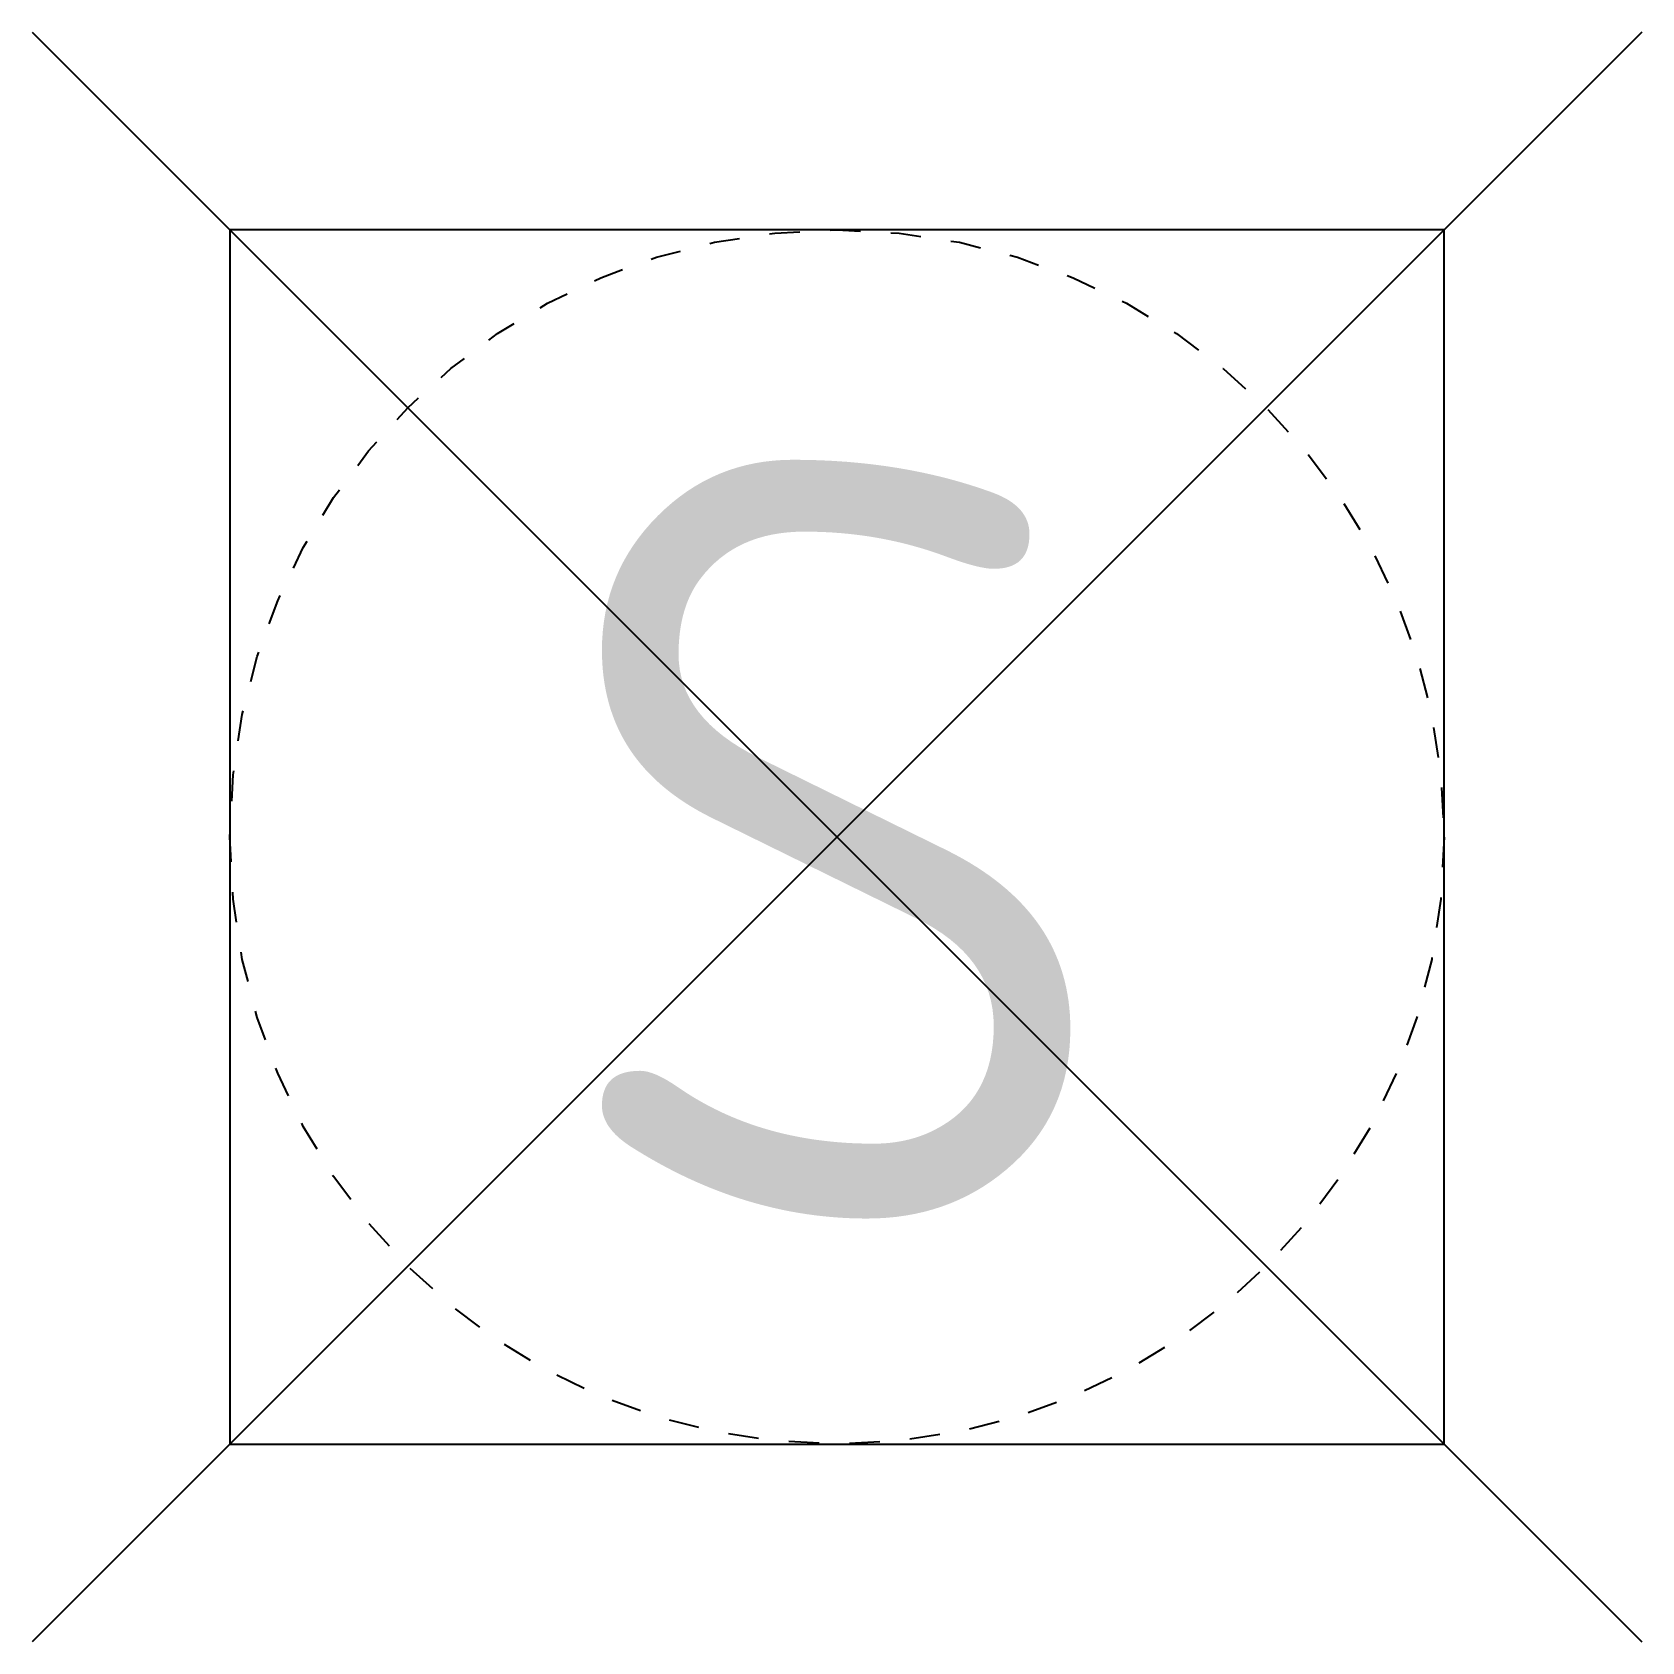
# Model space of a CAD drawing. Extents: x -2.65 to 2.65, y -2.65 to 2.65.
import ezdxf
from ezdxf.enums import TextEntityAlignment as Align

# ---------------------------------------------------------------- set-up
doc = ezdxf.new("R2010")
doc.units = 0
doc.header["$LTSCALE"] = 0.2
doc.linetypes.add('HIDDENX2', pattern=[0.75, 0.5, -0.25])
doc.styles.add('NLCS-ISO', font='NLCS-ISO.ttf')

msp = doc.modelspace()

# ---------------------------------------------------------------- linework, layer by layer
at = {"ltscale": 0.1, "flags": 128}
for points in [[(-2.6517, 2.6517), (2.6517, -2.6517)], [(2.6517, 2.6517), (-2.6517, -2.6517)]]:
    msp.add_lwpolyline(points, dxfattribs=at)
at = {"lineweight": -3, "flags": 128}
msp.add_lwpolyline([(-2, -2), (2, -2), (2, 2), (-2, 2)], close=True, dxfattribs=at)
at = {"linetype": 'HIDDENX2', "lineweight": -3, "ltscale": 0.25}
msp.add_circle((0, 0), 2, dxfattribs=at)

# ---------------------------------------------------------------- texts
at = {"ltscale": 0.1, "style": 'NLCS-ISO'}
msp.add_text('S', height=2.5, dxfattribs=at).set_placement((-0.0028, -0.0071), align=Align.MIDDLE_CENTER)

doc.saveas('drawing.dxf')
